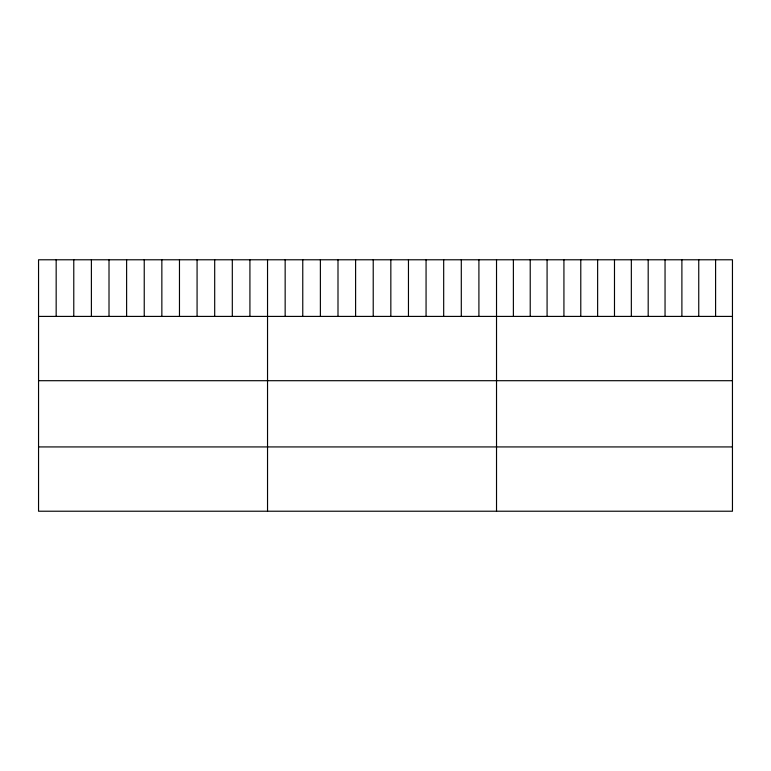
<?xml version="1.0" encoding="UTF-8"?>
<svg xmlns="http://www.w3.org/2000/svg" width="771" height="771" viewBox="0 0 771 771"><rect width="100%" height="100%" fill="white"/><g stroke="black" fill="none" stroke-linecap="round" stroke-linejoin="round"><path stroke-width="1.16" d="M732.45 316.409L732.45 511.221L38.55 511.221L38.55 259.779L732.45 259.779L732.45 316.409L38.55 316.409M38.55 380.701L732.45 380.701M38.55 446.929L732.45 446.929M715.594 259.779L715.594 316.409M698.748 259.779L698.748 316.409M681.892 259.779L681.892 316.409M665.045 259.779L665.045 316.409M648.189 259.779L648.189 316.409M631.343 259.779L631.343 316.409M614.487 259.779L614.487 316.409M597.631 259.779L597.631 316.409M580.785 259.779L580.785 316.409M563.929 259.779L563.929 316.409M547.082 259.779L547.082 316.409M530.226 259.779L530.226 316.409M513.38 259.779L513.38 316.409M496.524 259.779L496.524 511.221M478.907 259.779L478.907 316.409M461.299 259.779L461.299 316.409M443.682 259.779L443.682 316.409M426.064 259.779L426.064 316.409M408.457 259.779L408.457 316.409M390.839 259.779L390.839 316.409M373.222 259.779L373.222 316.409M355.604 259.779L355.604 316.409M337.997 259.779L337.997 316.409M320.379 259.779L320.379 316.409M302.762 259.779L302.762 316.409M285.154 259.779L285.154 316.409M267.537 259.779L267.537 511.221M249.92 259.779L249.92 316.409M232.312 259.779L232.312 316.409M214.695 259.779L214.695 316.409M197.077 259.779L197.077 316.409M179.47 259.779L179.47 316.409M161.852 259.779L161.852 316.409M144.235 259.779L144.235 316.409M126.617 259.779L126.617 316.409M109.01 259.779L109.01 316.409M91.392 259.779L91.392 316.409M73.775 259.779L73.775 316.409M56.167 259.779L56.167 316.409"/></g></svg>
